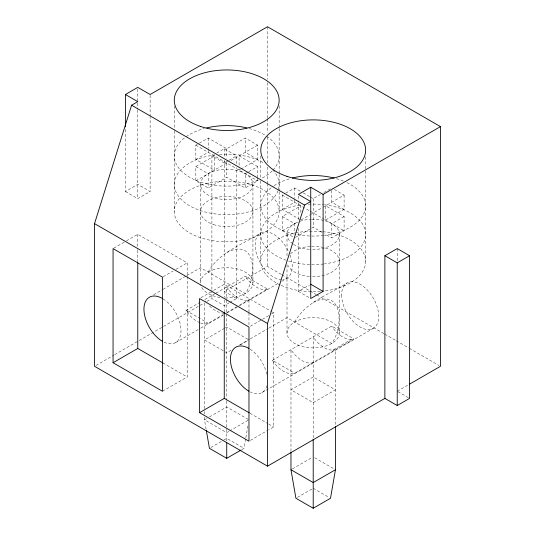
<?xml version="1.0" encoding="UTF-8"?>
<svg xmlns="http://www.w3.org/2000/svg" width="535" height="535" viewBox="0 0 535 535"><rect width="100%" height="100%" fill="white"/><g stroke="black" fill="none" stroke-linecap="round" stroke-linejoin="round"><path stroke-width="0.4" stroke-dasharray="2.67 2.01" d="M241.86 449.581L244.027 448.33L245.719 438.546M245.859 437.73L248.12 424.69M208.195 272.134C219.076 251.918 242.482 244.849 260.572 233.033M294.685 322.07C305.559 301.847 328.971 294.785 347.061 282.968M257.616 177.66L257.616 180.83L245.257 187.966L226.726 177.266L208.195 187.966L195.837 180.83L195.837 166.566L214.374 155.866L214.374 170.13L195.837 159.43L195.837 145.166L198.585 143.581M199.274 143.179L208.195 138.03L226.726 148.73L245.257 138.03L257.616 145.166L257.616 159.43L241.218 168.893M125.417 129.343L125.417 191.53L137.769 184.394L150.128 191.53L150.128 116.904M195.837 159.43L208.195 152.294L208.195 149.125M125.417 191.53L137.769 198.666L150.128 191.53M211.9 289.355L211.9 155.866L213.96 154.675M216.708 153.09L224.259 148.73L236.61 155.866L236.61 164.205M228.378 160.62L224.259 162.994L211.9 155.866M229.06 160.226L236.61 155.866M195.837 180.83L228.151 162.172M231.006 160.527L257.616 145.166M240.509 169.307L239.085 170.13L239.085 166.96M113.768 248.186L125.765 241.258M126.474 240.85L137.769 234.33L187.19 262.866L187.19 275.358M248.006 172.109L245.257 173.694L245.257 187.966M248.695 171.715L257.616 166.566L257.616 176.864M300.148 219.651L282.326 209.366L282.326 195.094L285.075 193.51M285.757 193.115L294.685 187.966L300.382 191.256M163.188 276.722L173.072 271.018M175.895 269.386L187.19 262.866M282.326 209.366L294.685 202.23L294.685 199.06M292.625 236.704L282.326 230.759L282.326 216.494L300.857 205.794L300.857 213.719M310.36 197.014L313.216 198.666L320.345 194.546M323.909 192.486L331.747 187.966M153.699 294.738L162.339 289.743M163.061 289.328L186.113 276.02M186.829 275.605L200.518 267.707L245.257 293.534C257.295 277.05 256.746 237.038 226.726 252.573M282.326 230.759L298.242 221.57M301.098 219.925L309.651 214.99M310.36 214.575L322.478 207.58M323.193 207.165L344.105 195.094L332.436 188.36M295.394 237.486L311.076 228.432M311.791 228.017L313.216 227.194L323.909 233.367M344.105 195.094L344.105 209.366L325.568 220.066L325.568 205.794L344.105 216.494L344.105 230.759L331.747 237.894L324.618 233.782M200.959 297.714L210.843 292.01M213.666 290.378L224.259 284.266L271.526 311.557M344.105 216.494L331.747 223.63L331.747 237.894M199.836 322.712A26.208 15.134 60 0 1 187.812 313.142L185.953 310.427L200.21 302.195M215.251 293.514L204.49 299.727L205.875 301.76M215.966 293.1L245.257 276.187L267.5 289.027L237.486 306.354M95.966 365.465L113.968 355.073M114.691 354.658L138.451 340.935M139.174 340.521L203.982 303.104M206.858 301.439L211.9 298.53L224.259 305.666L229.06 302.89M281.249 274.368L267.5 266.43L224.259 291.394L236.61 298.53L236.61 167.542M229.749 302.496L236.61 298.53M200.525 322.973A26.208 15.134 60 0 0 206.343 323.842L208.195 323.267L223.162 314.627M226.726 312.567L236.771 306.769M175.587 342.627L200.137 328.457M200.859 328.035L223.242 315.115M226.853 313.028L278.842 283.015M281.731 281.35L286.78 278.427M224.573 328.309L204.49 339.906L224.573 351.502M225.295 327.895L226.726 327.066L248.969 339.906M298.39 228.378L298.39 291.394L309.37 285.055M250.38 326.25L261.675 319.723M262.384 319.315L268.737 315.65M271.559 314.018L273.679 312.794L273.679 426.93L268.737 429.786M239.466 345.082L249.551 339.264M250.266 338.849L268.276 328.45M268.998 328.035L287.007 317.636L331.747 343.47C343.784 326.985 343.229 286.974 313.216 302.502M231.033 350.258L226.726 352.746L225.295 351.916M240.355 344.874L248.247 340.32M162.48 391.266L187.19 376.994L187.19 276.194M272.442 360.363L331.747 326.123L353.989 338.963L294.685 373.203L292.826 373.771A26.208 15.134 60 0 1 274.294 363.071L272.442 360.363L294.685 373.203M206.637 418.557L204.49 419.794L206.182 429.578M209.513 416.899L226.726 406.954L248.969 419.794M313.216 437.75L313.216 336.823L315.068 339.531A26.208 15.134 60 0 0 329.132 349.79L332.777 350.151L351.314 339.451L353.989 338.963M262.07 392.563L373.269 328.363M228.88 431.397L226.726 432.634L204.49 419.794L204.49 416.471M229.595 430.983L248.247 420.209M210.87 447.501L223.122 440.425M223.844 440.011L226.726 438.346L244.027 448.33M250.38 440.379L268.028 430.187M397.231 391.266L408.76 384.605M292.411 468.901L312.5 457.305M297.36 497.43L312.493 488.696M267.5 289.027L265.648 289.602A26.208 15.134 60 0 1 247.116 278.902L245.257 276.187M313.216 362.503L311.363 363.071A26.208 15.134 60 0 1 292.826 352.371L290.973 349.663L290.973 451.42M332.777 350.151L335.452 349.663L335.452 425.619M351.314 339.451L347.663 339.09A26.208 15.134 60 0 1 333.599 328.831L331.747 326.123M257.616 159.43L245.257 152.294L245.257 138.03M344.105 209.366L331.747 202.23L331.747 188.755M257.616 166.566L239.085 155.866L239.085 166.164M303.238 192.901L309.651 196.606M195.837 145.166L257.616 180.83M282.326 195.094L309.651 210.87M310.36 211.285L323.909 219.103M324.618 219.51L344.105 230.759M195.837 166.566L208.195 173.694L208.195 187.966M282.326 216.494L294.685 223.63L294.685 233.14M281.972 274.789L309.477 290.665M310.2 291.087L315.991 294.424M316.713 294.845L384.023 333.706M384.745 334.121L395.599 340.387M396.328 340.808L408.626 347.91M409.355 348.332L439.028 365.459M298.39 291.394L309.37 297.734M272.248 311.965L273.679 312.794M397.92 391.66L408.901 398M185.953 310.427L208.195 323.267M162.841 362.937L187.19 376.994M250.039 413.281L267.948 423.62M268.664 424.034L273.679 426.93M314.647 457.719L334.021 468.901M313.216 488.274L329.072 497.43M397.231 248.594L397.231 261.113M365.632 156.802L365.632 170.083M365.632 170.919L365.632 261.434M339.424 234.33L339.424 332.77A26.208 15.134 0 0 1 300.108 345.871A26.208 15.134 0 0 1 300.108 319.662A26.208 15.134 0 0 1 339.424 332.77M313.216 198.666L313.216 227.194M298.39 196.037L298.39 201.842M298.39 202.671L298.39 220.915M294.685 187.966L294.685 198.264M287.007 234.33L287.007 256.506M287.007 264.745L287.007 332.77M279.15 106.037L279.15 127.624M279.15 128.46L279.15 173.801M279.15 174.611L279.15 190.968M279.15 191.791L279.15 211.506A52.417 30.261 0 0 1 200.518 237.714A52.417 30.261 0 0 1 200.518 185.291A52.417 30.261 0 0 1 279.15 211.506M267.5 26.75L267.5 79.361M267.5 82.704L267.5 117.78M267.5 118.616L267.5 132.814M267.5 136.987L267.5 162.874M267.5 167.054L267.5 182.916M267.5 183.752L267.5 266.43M260.792 155.966L260.792 180.054M260.792 180.883L260.792 261.434M252.935 184.394A26.208 15.134 0 0 1 213.625 197.502A26.208 15.134 0 0 1 213.625 171.294A26.208 15.134 0 0 1 252.935 184.394L252.935 282.834M248.969 312.025L248.969 299.727L247.116 300.302A26.208 15.134 60 0 1 228.579 289.602L226.726 286.887L226.726 299.185M248.969 312.848L248.969 325.962M226.726 148.73L226.726 158.24M226.726 162.994L226.726 177.266M226.726 300.008L226.726 313.122M226.726 313.945L226.726 400.3M226.726 401.009L226.726 441.749M224.259 148.73L224.259 157.076M224.259 160.413L224.259 297.32M224.259 300.088L224.259 311.751M211.9 290.191L211.9 298.53M208.195 138.03L208.195 148.335M204.49 303.004L204.49 410.646M204.49 411.475L204.49 415.635M200.518 184.394L200.518 282.834A26.208 15.134 0 0 1 227.235 267.707A26.208 15.134 0 0 1 252.915 283.423A26.208 15.134 0 0 1 225.208 297.941M174.31 106.037L174.31 130.119M174.31 130.948L174.31 211.506M150.128 95.344L150.128 116.075M137.769 89.044L137.769 102.305M137.769 103.135L137.769 109.113M137.769 109.942L137.769 198.666M137.769 234.33L137.769 249.323M137.769 250.159L137.769 261.822M266.871 385.735A26.208 15.134 60 0 1 250.347 392.001M250.173 349.201A26.208 15.134 60 0 1 266.871 374.66M266.651 136.251A52.417 30.261 0 0 1 273.311 169.735M272.121 170.993A52.417 30.261 0 0 1 261.127 178.697M258.271 180.034A52.417 30.261 0 0 1 189.31 177.058A52.417 30.261 0 0 1 185.464 137.194M186.126 136.719A52.417 30.261 0 0 1 204.303 128.507M249.149 128.507A52.417 30.261 0 0 1 265.955 135.79M346.921 182.616A52.417 30.261 0 0 1 364.114 213.024A52.417 30.261 0 0 1 324.444 235.36M323.655 235.453A52.417 30.261 0 0 1 294.758 234.123M293.956 233.942A52.417 30.261 0 0 1 273.291 186.18M273.987 185.719A52.417 30.261 0 0 1 290.017 178.657M336.415 178.657A52.417 30.261 0 0 1 344.018 181.311M163.081 298.891A26.208 15.134 60 0 1 181.011 330.576A26.208 15.134 60 0 1 163.168 341.711M281.517 279.644A26.208 15.134 60 0 1 257.368 256.472A26.208 15.134 60 0 1 263.949 231.896A26.208 15.134 60 0 1 288.86 252.226M290.017 255.075A26.208 15.134 60 0 1 282.941 279.611M219.945 297.453A26.208 15.134 0 0 1 200.658 284.419M322.859 231.688A52.417 30.261 0 0 1 365.626 260.966A52.417 30.261 0 0 1 324.444 291M320.458 291.408A52.417 30.261 0 0 1 280.942 285.282M280.22 284.954A52.417 30.261 0 0 1 261.468 256.599A52.417 30.261 0 0 1 294.758 233.113M295.567 232.939A52.417 30.261 0 0 1 322.063 231.608M311.698 246.327A26.208 15.134 0 0 1 339.411 261.876A26.208 15.134 0 0 1 310.173 276.468M309.411 276.408A26.208 15.134 0 0 1 287.897 265.353M290.518 253.871A26.208 15.134 0 0 1 310.935 246.361M224.172 313.182A26.208 15.134 60 0 1 209.085 305.518M324.444 204.765A52.417 30.261 0 0 1 365.632 234.33A52.417 30.261 0 0 1 324.444 263.889M323.655 263.989A52.417 30.261 0 0 1 288.492 261.013M286.225 260.271A52.417 30.261 0 0 1 261.488 229.435A52.417 30.261 0 0 1 301.987 204.765M308.387 204.196A52.417 30.261 0 0 1 323.655 204.671M311.698 219.223A26.208 15.134 0 0 1 339.411 234.771A26.208 15.134 0 0 1 310.173 249.357M309.411 249.303A26.208 15.134 0 0 1 293.354 244.201M292.725 243.766A26.208 15.134 0 0 1 297.955 222.025M300.108 221.222A26.208 15.134 0 0 1 310.935 219.256M272.73 169.889A52.417 30.261 0 0 1 278.267 189.918M277.999 190.694A52.417 30.261 0 0 1 223.443 214.602A52.417 30.261 0 0 1 174.497 186.942A52.417 30.261 0 0 1 214.716 154.936M219.484 154.421A52.417 30.261 0 0 1 263.795 162.994M313.216 376.994L290.973 389.834L313.216 402.674L335.452 389.834L313.216 376.994M213.625 224.606A26.208 15.134 0 0 0 252.935 211.506A26.208 15.134 0 0 0 213.625 198.398A26.208 15.134 0 0 0 213.625 224.606M341.631 294.966A26.208 15.134 60 0 0 369.431 329.547A26.208 15.134 60 0 0 369.431 292.478A26.208 15.134 60 0 0 341.631 294.966"/><path stroke-width="0.8" d="M335.452 426.455L335.452 469.73L330.51 498.266L313.216 508.25L295.915 498.266L290.973 469.73L290.973 452.256M384.872 398.394L384.872 255.73L397.231 248.594L409.583 255.73L409.583 398.394L397.231 405.53L384.872 398.394L267.5 466.159L94.528 366.294L94.528 223.63L131.59 105.214L137.769 101.65L125.417 94.514L125.417 126.855M267.5 466.159L267.5 323.494L304.569 205.079L310.741 201.514L298.39 194.379L310.741 187.25L323.1 194.379L440.472 126.614L440.472 366.294L409.482 384.19M125.417 94.514L137.769 87.386L150.128 94.514L267.5 26.75L440.472 126.614M113.059 362.73L162.48 391.266L162.48 277.13L113.059 248.594L113.059 362.73L137.769 348.466L162.841 362.937M323.1 194.379L323.1 291.394L310.741 298.53L310.741 187.25M384.872 255.73L397.231 262.866L409.583 255.73M199.548 412.666L248.969 441.194L248.969 327.059L199.548 298.53L199.548 412.666L224.259 398.394L249.323 412.866M206.323 430.394L209.432 448.33L226.726 458.314L241.145 449.995M335.452 469.73L313.216 482.57L290.973 469.73M131.59 105.214L304.569 205.079M310.741 284.259L323.1 291.394M94.528 223.63L267.5 323.494M397.231 262.866L397.231 405.53M313.216 439.295L313.216 508.25M226.726 442.579L226.726 458.314M224.259 312.587L224.259 398.394M137.769 262.652L137.769 348.466M248.969 391.266A26.208 15.134 60 0 1 230.431 359.166A26.208 15.134 60 0 1 248.969 348.466M206.671 127.905A52.417 30.261 0 0 1 246.789 127.905M162.48 341.33A26.208 15.134 60 0 1 143.948 309.23A26.208 15.134 60 0 1 162.48 298.53M292.357 178.028A52.417 30.261 0 0 1 334.067 178.028M200.518 126.434A52.417 30.261 0 0 0 279.15 100.226A52.417 30.261 0 0 0 200.518 74.011A52.417 30.261 0 0 0 200.518 126.434M287.007 176.363A52.417 30.261 0 0 0 365.632 150.154A52.417 30.261 0 0 0 287.007 123.946A52.417 30.261 0 0 0 287.007 176.363"/></g></svg>
